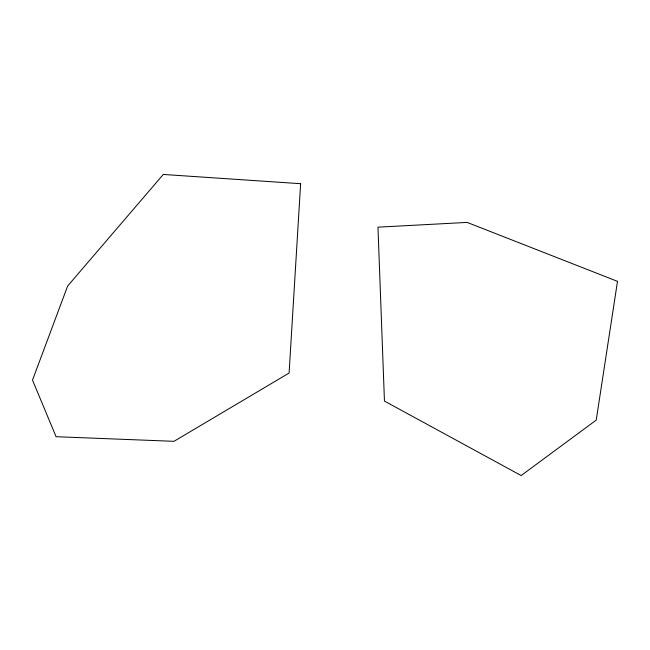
<?xml version="1.0" encoding="UTF-8"?>
<svg xmlns="http://www.w3.org/2000/svg" width="650" height="650" viewBox="0 0 650 650"><rect width="100%" height="100%" fill="white"/><g stroke="black" fill="none" stroke-linecap="round" stroke-linejoin="round"><path stroke-width="0.97" d="M300.633 183.698L289.096 373.043L173.981 441.317L56.087 436.711L32.5 380.112L67.657 286.008L163.288 174.452L300.633 183.698M617.5 281.352L596.221 420.119L521.154 475.548L384.451 401.074L377.967 227.167L467.155 222.414L617.5 281.352"/></g></svg>
